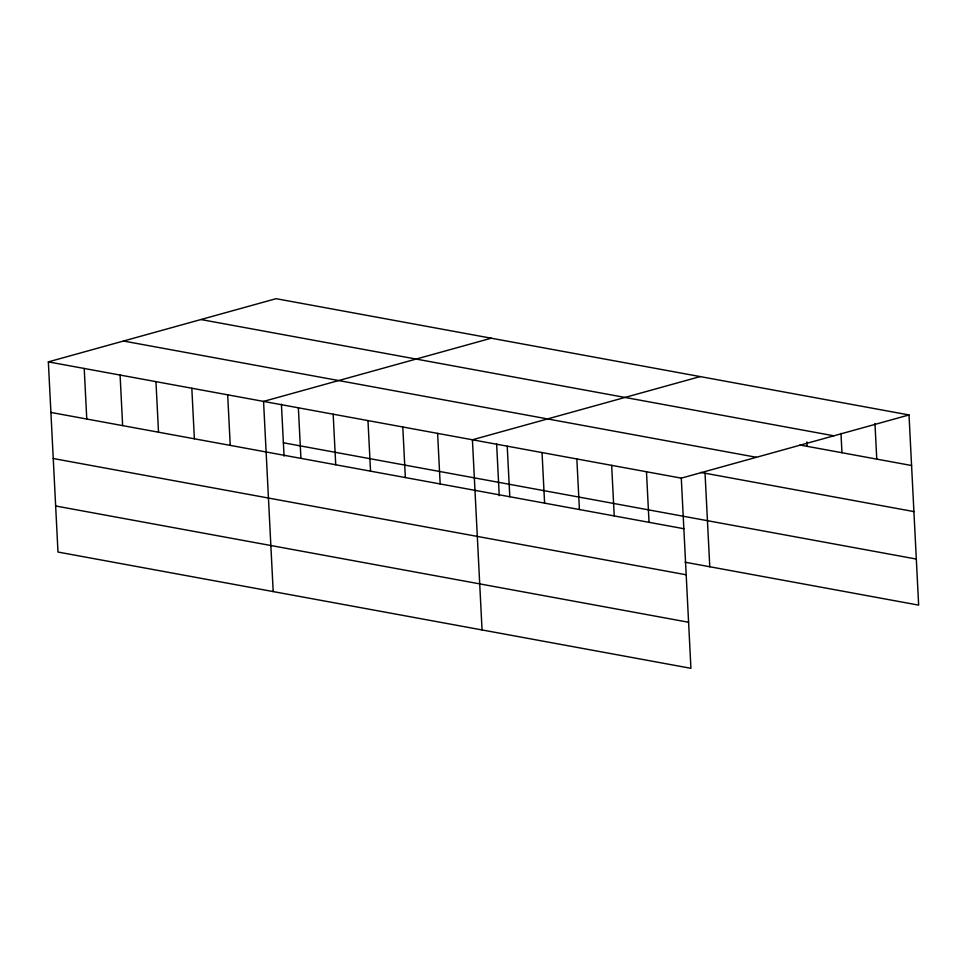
<?xml version="1.0" encoding="UTF-8"?>
<svg xmlns="http://www.w3.org/2000/svg" width="967" height="967" viewBox="0 0 967 967"><rect width="100%" height="100%" fill="white"/><g stroke="black" fill="none" stroke-linecap="round" stroke-linejoin="round"><path stroke-width="1.45" d="M48.35 361.876L681.288 478.145L690.922 668.318L57.984 552.048L48.35 361.876L276.079 298.682L909.016 414.952L918.65 605.124L685.119 562.226M491.272 338.208L263.556 401.402L273.19 591.586M700.144 376.586L472.416 439.78L482.05 629.952M681.288 478.145L909.016 414.952M200.931 319.533L833.868 435.803M799.89 445.001L911.579 465.514M123.498 341.025L756.436 457.294M700.688 472.416L913.912 511.591M283.379 442.777L916.317 559.059M50.913 412.438L683.85 528.719M53.245 458.515L686.183 574.785M55.651 505.983L688.589 622.252M874.954 423.425L876.767 459.12M840.976 433.397L841.955 452.725M806.913 441.871L807.143 446.331M705.04 473.214L709.778 566.759M646.476 471.751L649.038 522.313M611.664 465.357L614.226 515.919M576.852 458.962L579.414 509.524M542.04 452.568L544.602 503.13M507.228 446.174L509.79 496.736M496.615 443.744L499.25 495.684M437.604 433.385L440.166 483.947M402.792 426.991L405.354 477.553M367.98 420.597L370.542 471.159M333.168 414.202L335.73 464.764M298.368 407.808L300.918 458.37M281.421 404.218L284.056 456.158M227.68 394.814L230.243 445.388M191.817 388.226L194.379 438.8M155.953 381.639L158.515 432.201M120.089 375.051L122.64 425.613M84.214 368.463L86.776 419.025"/></g></svg>
